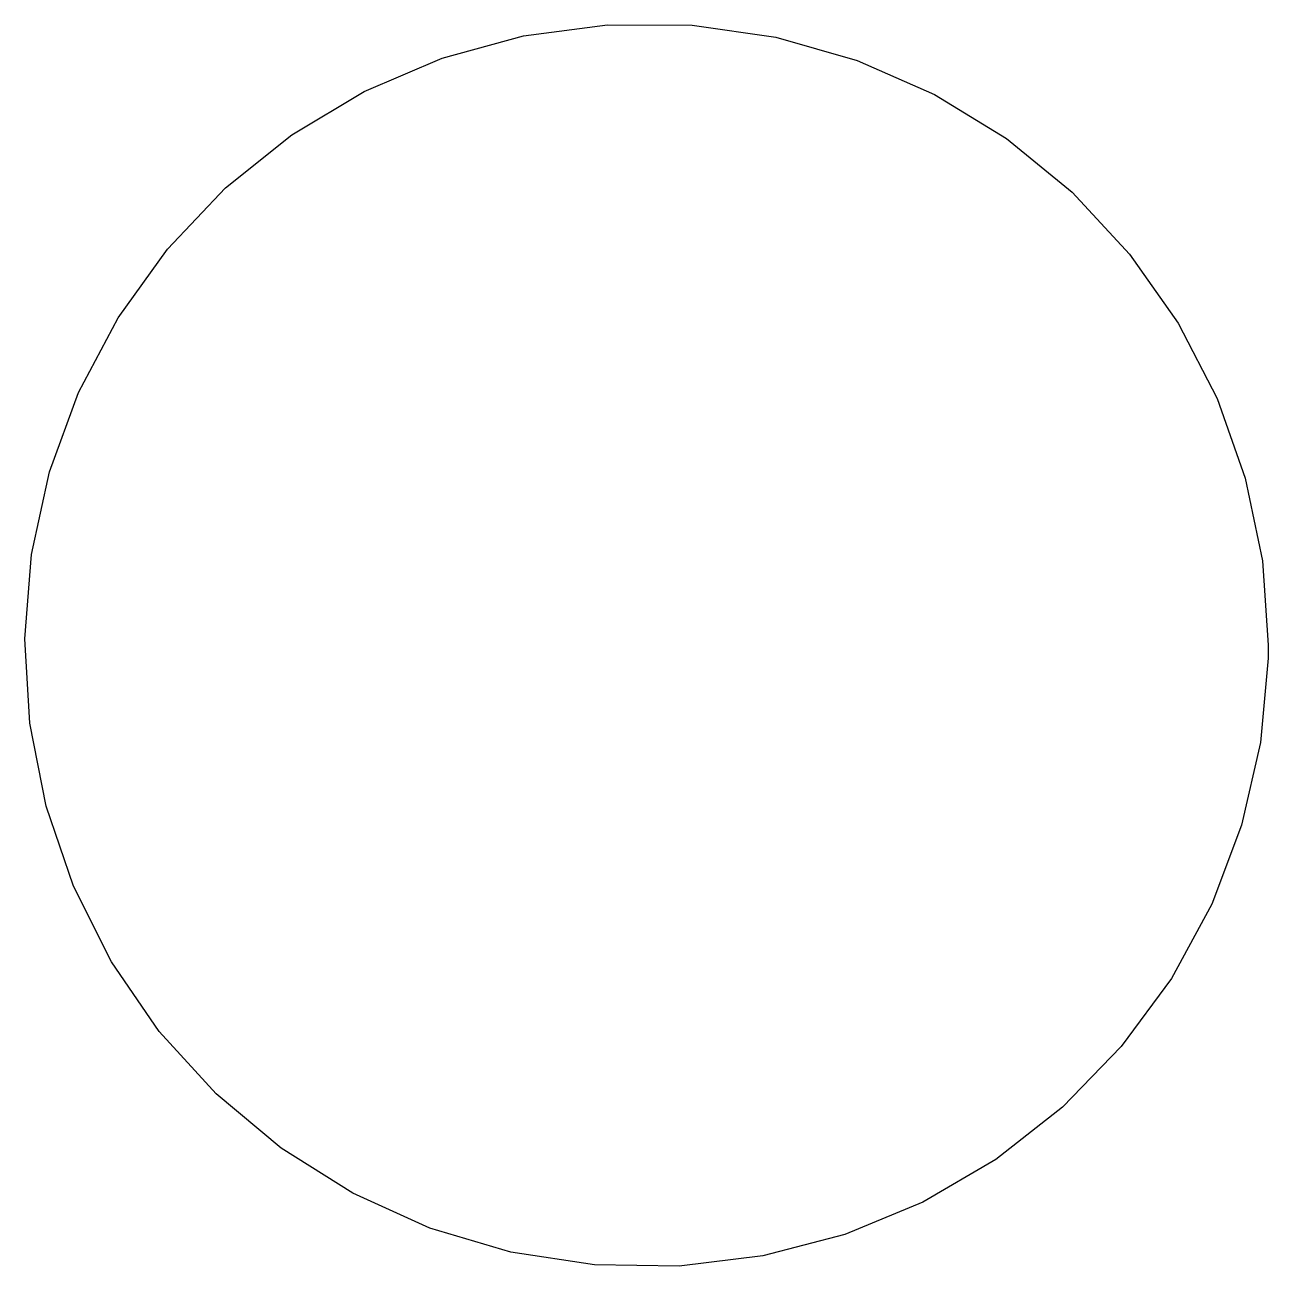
# Model space of a CAD drawing. Extents: x 2.97 to 5.83, y -3.9 to -2.1.
# Drawn here: x 2.9705 to 3.1398, y -3.0845 to -2.9155 of the extents above; entities that cross this region are included whole.
import ezdxf

# ---------------------------------------------------------------- set-up
doc = ezdxf.new("R2010")
doc.units = 0
doc.header["$MEASUREMENT"] = 0
doc.layers.add('BLACK', color=7, linetype='CONTINUOUS')

msp = doc.modelspace()

# ---------------------------------------------------------------- linework, layer by layer
at = {"layer": 'BLACK', "linetype": 'CONTINUOUS'}
for p, q in [((3.03839, -2.91702), (3.0498, -2.91552)), ((3.0498, -2.91552), (3.06132, -2.91558)), ((3.06132, -2.91558), (3.07272, -2.9172)), ((3.02728, -2.92006), (3.03839, -2.91702)), ((3.07272, -2.9172), (3.08379, -2.92036)), ((3.01669, -2.92458), (3.02728, -2.92006)), ((3.08379, -2.92036), (3.09433, -2.92499)), ((3.00681, -2.93049), (3.01669, -2.92458)), ((3.09433, -2.92499), (3.10415, -2.931)), ((2.99782, -2.93769), (3.00681, -2.93049)), ((3.10415, -2.931), (3.11306, -2.9383)), ((2.9899, -2.94604), (2.99782, -2.93769)), ((3.11306, -2.9383), (3.1209, -2.94673)), ((2.98318, -2.9554), (2.9899, -2.94604)), ((3.1209, -2.94673), (3.12752, -2.95615)), ((2.97779, -2.96557), (2.98318, -2.9554)), ((3.12752, -2.95615), (3.1328, -2.96638)), ((2.97383, -2.97638), (2.97779, -2.96557)), ((3.1328, -2.96638), (3.13665, -2.97724)), ((2.97138, -2.98763), (2.97383, -2.97638)), ((3.13665, -2.97724), (3.13898, -2.98851)), ((2.97048, -2.99911), (2.97138, -2.98763)), ((3.13898, -2.98851), (3.13976, -3)), ((2.97114, -3.01061), (2.97048, -2.99911)), ((3.13976, -3), (3.13975, -3.00177)), ((3.13975, -3.00177), (3.13872, -3.01324)), ((2.97336, -3.02191), (2.97114, -3.01061)), ((3.13872, -3.01324), (3.13615, -3.02447)), ((2.97709, -3.0328), (2.97336, -3.02191)), ((3.13615, -3.02447), (3.13208, -3.03524)), ((2.98226, -3.04309), (2.97709, -3.0328)), ((3.13208, -3.03524), (3.12659, -3.04536)), ((2.98878, -3.05258), (2.98226, -3.04309)), ((3.12659, -3.04536), (3.11977, -3.05464)), ((2.99653, -3.06109), (2.98878, -3.05258)), ((3.11977, -3.05464), (3.11176, -3.0629)), ((3.00536, -3.06848), (2.99653, -3.06109)), ((3.11176, -3.0629), (3.1027, -3.07001)), ((3.01512, -3.0746), (3.00536, -3.06848)), ((3.1027, -3.07001), (3.09275, -3.07582)), ((3.02561, -3.07934), (3.01512, -3.0746)), ((3.09275, -3.07582), (3.08212, -3.08022)), ((3.03665, -3.08261), (3.02561, -3.07934)), ((3.08212, -3.08022), (3.07098, -3.08315)), ((3.04804, -3.08435), (3.03665, -3.08261)), ((3.07098, -3.08315), (3.05955, -3.08453)), ((3.05955, -3.08453), (3.04804, -3.08435))]:
    msp.add_line(p, q, dxfattribs=at)

doc.saveas('drawing.dxf')
